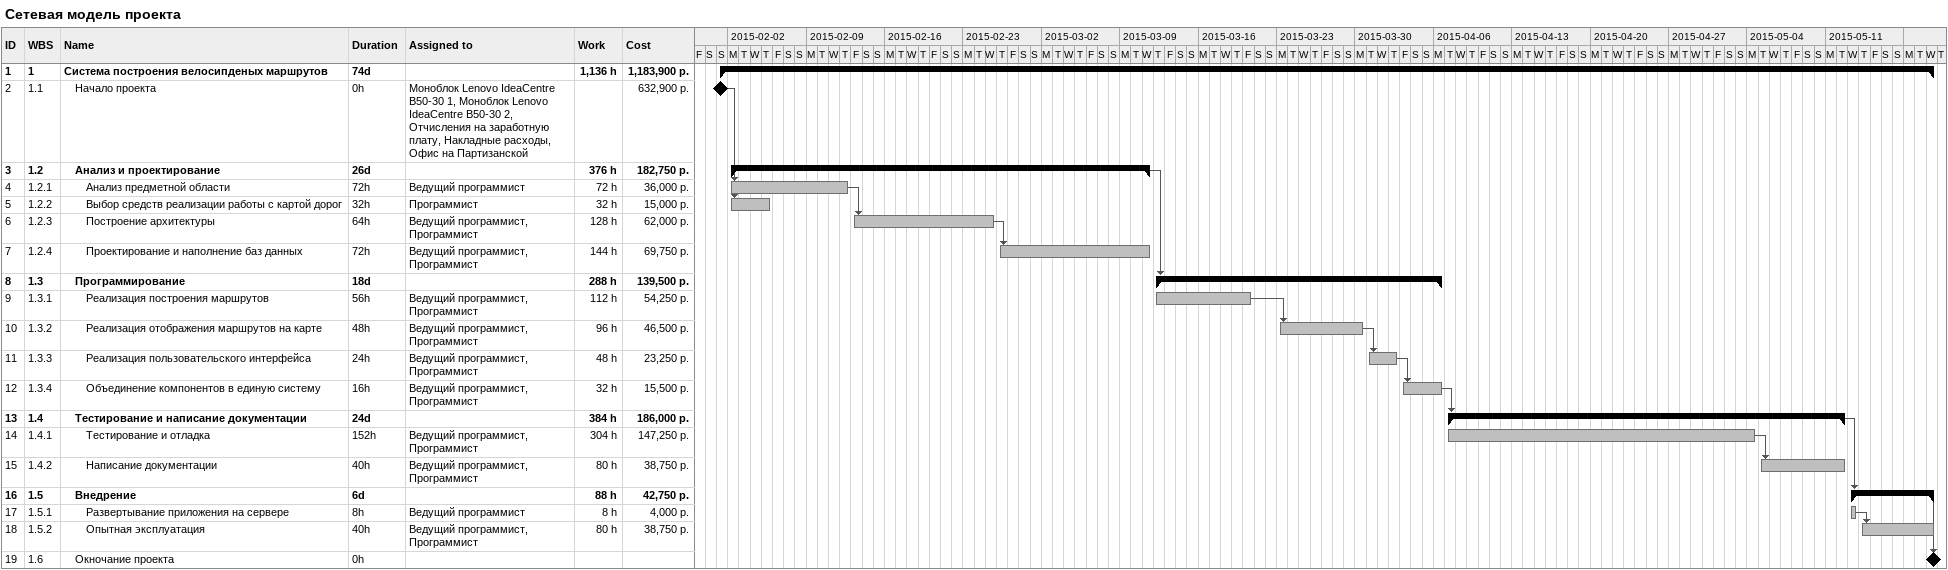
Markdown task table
Сетевая модель проекта

| ID | WBS | Task | Duration | Start | Finish | Predecessors | Resources | Work (h) | Cost (р.) |
|---|---|---|---|---|---|---|---|---|---|
| 1 | 1 | **Система построения велосипденых маршрутов** | 74d | 2015-02-01 | 2015-05-20 |  |  | 1136 | 1183900 |
| 2 | 1.1 | Начало проекта | 0h | 2015-02-01 | 2015-02-01 |  | Моноблок Lenovo IdeaCentre B50-30 1, Моноблок Lenovo IdeaCentre B50-30 2, Отчисления на заработную плату, Накладные расходы, Офис на Партизанской |  | 632900 |
| 3 | 1.2 | **Анализ и проектирование** | 26d | 2015-02-02 | 2015-03-11 |  |  | 376 | 182750 |
| 4 | 1.2.1 | Анализ предметной области | 72h | 2015-02-02 | 2015-02-12 | 2 | Ведущий программист | 72 | 36000 |
| 5 | 1.2.2 | Выбор средств реализации работы с картой дорог | 32h | 2015-02-02 | 2015-02-05 | 2 | Программист | 32 | 15000 |
| 6 | 1.2.3 | Построение архитектуры | 64h | 2015-02-13 | 2015-02-25 | 4 | Ведущий программист, Программист | 128 | 62000 |
| 7 | 1.2.4 | Проектирование и наполнение баз данных | 72h | 2015-02-26 | 2015-03-11 | 6 | Ведущий программист, Программист | 144 | 69750 |
| 8 | 1.3 | **Программирование** | 18d | 2015-03-12 | 2015-04-06 | 3 |  | 288 | 139500 |
| 9 | 1.3.1 | Реализация построения маршрутов | 56h | 2015-03-12 | 2015-03-20 |  | Ведущий программист, Программист | 112 | 54250 |
| 10 | 1.3.2 | Реализация отображения маршрутов на карте | 48h | 2015-03-23 | 2015-03-30 | 9 | Ведущий программист, Программист | 96 | 46500 |
| 11 | 1.3.3 | Реализация пользовательского интерфейса | 24h | 2015-03-31 | 2015-04-02 | 10 | Ведущий программист, Программист | 48 | 23250 |
| 12 | 1.3.4 | Объединение компонентов в единую систему | 16h | 2015-04-03 | 2015-04-06 | 11 | Ведущий программист, Программист | 32 | 15500 |
| 13 | 1.4 | **Тестирование и написание документации** | 24d | 2015-04-07 | 2015-05-12 | 12 |  | 384 | 186000 |
| 14 | 1.4.1 | Тестирование и отладка | 152h | 2015-04-07 | 2015-05-04 |  | Ведущий программист, Программист | 304 | 147250 |
| 15 | 1.4.2 | Написание документации | 40h | 2015-05-05 | 2015-05-12 | 14 | Ведущий программист, Программист | 80 | 38750 |
| 16 | 1.5 | **Внедрение** | 6d | 2015-05-13 | 2015-05-20 | 13 |  | 88 | 42750 |
| 17 | 1.5.1 | Развертывание приложения на сервере | 8h | 2015-05-13 | 2015-05-13 |  | Ведущий программист | 8 | 4000 |
| 18 | 1.5.2 | Опытная эксплуатация | 40h | 2015-05-14 | 2015-05-20 | 17 | Ведущий программист, Программист | 80 | 38750 |
| 19 | 1.6 | Окночание проекта | 0h | 2015-05-20 | 2015-05-20 | 16 |  |  |  |
